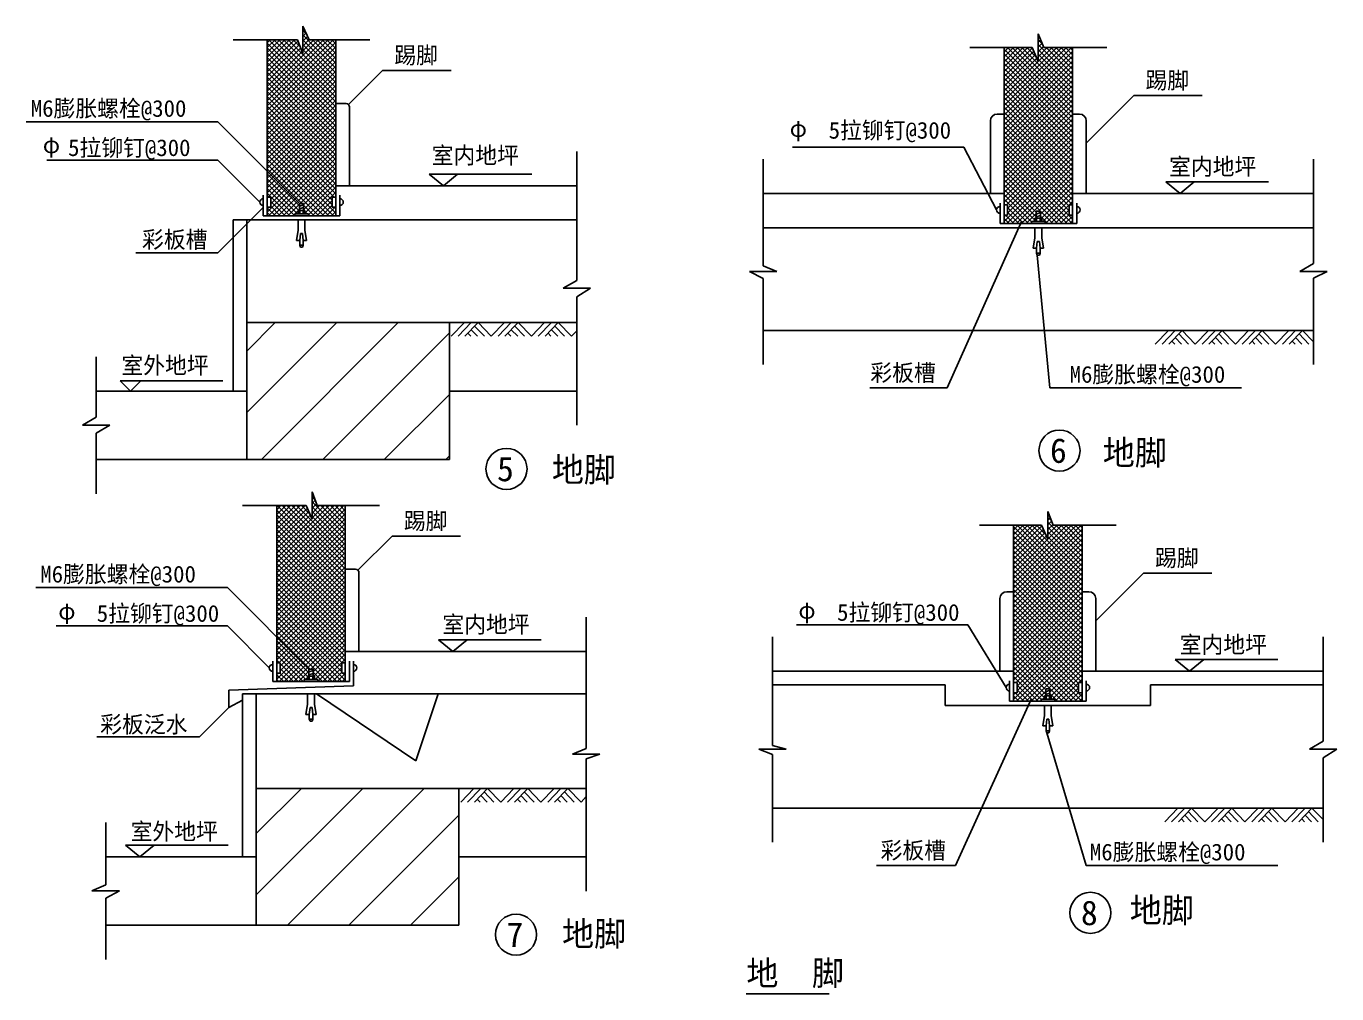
# Model space of a CAD drawing. Header units: metres. Extents: x 21 to 19230, y 1053 to 30390.
# Drawn here: x 34 to 19181, y 1053 to 15188 of the extents above; entities that cross this region are included whole.
import ezdxf

# ---------------------------------------------------------------- set-up
doc = ezdxf.new("R2010")
doc.units = ezdxf.units.M
for name, color, linetype in [('1', 2, 'Continuous'), ('2', 3, 'Continuous'), ('4', 5, 'Continuous'), ('5', 6, 'Continuous')]:
    doc.layers.add(name, color=color, linetype=linetype)
pattern_1 = [(45, (0, 0), (-449.013, 449.013), [])]

msp = doc.modelspace()

# ---------------------------------------------------------------- hatches: boundary and pattern name
at = {"layer": '2'}
h = msp.add_hatch(dxfattribs=at)
h.set_pattern_fill('AR-SAND', scale=100)
h.paths.add_polyline_path([(8077.25, 12857.53), (4556.24, 12857.53), (4556.24, 12417.53), (4616.24, 12417.53), (4616.24, 12667.53, -1), (4616.24, 12567.53), (4616.24, 12417.53), (4616.24, 12357.53), (8077.25, 12357.53)])
h.paths.add_polyline_path([(3256.24, 12298.88), (3056.24, 12098.88), (3056.24, 9857.53), (3256.24, 9857.53)])
h.paths.add_polyline_path([(3256.24, 12298.88), (3256.24, 12357.53), (3056.24, 12357.53), (3056.24, 12098.88)])
h = msp.add_hatch(dxfattribs=at)
h.set_pattern_fill('AR-SAND', scale=100)
h.paths.add_polyline_path([(8216.18, 6053.86), (4815.17, 6053.86), (4815.17, 5913.86), (4815.17, 5863.86, -1), (4815.17, 5763.86), (4815.17, 5553.86), (4815.17, 5433.86), (8216.18, 5433.86)])
h.paths.add_polyline_path([(3395.17, 5433.86), (3195.17, 5433.86), (3195.17, 3053.86), (3395.17, 3053.86)])
at = {"layer": '5'}
h = msp.add_hatch(dxfattribs=at)
h.set_pattern_fill('_U', scale=200)
h.set_pattern_definition(pattern_1)
h.paths.add_polyline_path([(3256.24, 10857.53), (3256.24, 8857.53), (6216.24, 8857.53), (6216.24, 10857.53)])
h = msp.add_hatch(dxfattribs=at)
h.set_pattern_fill('AR-CONC', scale=150)
h.paths.add_polyline_path([(8216.18, 4053.86), (8216.18, 4505.38), (8416.18, 4555.38), (8016.18, 4555.38), (8216.18, 4605.38), (8216.18, 5433.86), (4245.17, 5433.86), (4245.17, 5283.86), (4270.17, 5133.86), (4220.17, 5133.86), (4220.17, 5063.86), (4210.17, 5033.86), (4180.17, 5033.86), (4170.17, 5063.86), (4170.17, 5133.86), (4120.17, 5133.86), (4145.17, 5283.86), (4145.17, 5433.86), (3395.17, 5433.86), (3395.17, 4053.86)])
h = msp.add_hatch(dxfattribs=at)
h.set_pattern_fill('_U', scale=200)
h.set_pattern_definition(pattern_1)
h.paths.add_polyline_path([(3395.17, 4053.86), (3395.17, 2053.86), (6355.17, 2053.86), (6355.17, 4053.86)])

# ---------------------------------------------------------------- linework, layer by layer
for p, q in [((14828.57, 15051.13), (14818.67, 15061.03)), ((14818.67, 15024.72), (14832.59, 15038.64)), ((14878.03, 14930.96), (14818.67, 14990.32)), ((14818.67, 14954.01), (14853.19, 14988.53)), ((14818.67, 14883.3), (14875.01, 14939.64)), ((14319.87, 13889.53), (15304.73, 14874.38)), ((14319.87, 13960.24), (15234.02, 14874.38)), ((14319.87, 14030.95), (15163.31, 14874.38)), ((14319.87, 14101.66), (15092.6, 14874.38)), ((14319.87, 14172.37), (15021.89, 14874.38)), ((14319.87, 14525.92), (14668.33, 14874.38)), ((14319.87, 14596.63), (14597.62, 14874.38)), ((14319.87, 14667.34), (14526.91, 14874.38)), ((14319.87, 14738.05), (14456.2, 14874.38)), ((14319.87, 14808.76), (14385.49, 14874.38)), ((14319.87, 14455.21), (14729.36, 14864.7)), ((15319.87, 13852.73), (14319.87, 14852.73)), ((14319.87, 13818.81), (15319.87, 14818.81)), ((14319.87, 14384.5), (14751.69, 14816.32)), ((15319.87, 13782.02), (14319.87, 14782.02)), ((14319.87, 14313.79), (14775.11, 14769.03)), ((14319.87, 13748.1), (15319.87, 14748.1)), ((15319.87, 13923.44), (14368.92, 14874.38)), ((15319.87, 13994.15), (14439.63, 14874.38)), ((15319.87, 14064.86), (14510.34, 14874.38)), ((15319.87, 14135.57), (14581.06, 14874.38)), ((14790.85, 14735.3), (14651.77, 14874.38)), ((15319.87, 14418.41), (14818.67, 14919.61)), ((14818.67, 14812.59), (14895.45, 14889.37)), ((14818.67, 14741.88), (14951.18, 14874.38)), ((15319.87, 14347.7), (14818.67, 14848.9)), ((15319.87, 14276.99), (14818.67, 14778.19)), ((15319.87, 14489.12), (14934.61, 14874.38)), ((15319.87, 14559.83), (15005.32, 14874.38)), ((15319.87, 14630.54), (15076.03, 14874.38)), ((15319.87, 14701.25), (15146.74, 14874.38)), ((15319.87, 14771.96), (15217.45, 14874.38)), ((15319.87, 14842.68), (15288.16, 14874.38)), ((14319.87, 14243.08), (14796.96, 14720.17)), ((15319.87, 13711.3), (14319.87, 14711.3)), ((14319.87, 13677.39), (15319.87, 14677.39)), ((15319.87, 13640.59), (14319.87, 14640.59)), ((14319.87, 13606.68), (15319.87, 14606.68)), ((15319.87, 13569.88), (14319.87, 14569.88)), ((15319.87, 14206.28), (14818.67, 14707.48)), ((14319.87, 13535.97), (15319.87, 14535.97)), ((15319.87, 13499.17), (14319.87, 14499.17)), ((14319.87, 13465.26), (15319.87, 14465.26)), ((15319.87, 13428.46), (14319.87, 14428.46)), ((14319.87, 13394.55), (15319.87, 14394.55)), ((15319.87, 13357.75), (14319.87, 14357.75)), ((14319.87, 13323.84), (15319.87, 14323.84)), ((15319.87, 13287.04), (14319.87, 14287.04)), ((14319.87, 13253.13), (15319.87, 14253.13)), ((15319.87, 13216.33), (14319.87, 14216.33)), ((14319.87, 13182.42), (15319.87, 14182.42)), ((15319.87, 13145.62), (14319.87, 14145.62)), ((14319.87, 13111.71), (15319.87, 14111.71)), ((15319.87, 13074.91), (14319.87, 14074.91)), ((14319.87, 13041), (15319.87, 14041)), ((15319.87, 13004.2), (14319.87, 14004.2)), ((14319.87, 12970.29), (15319.87, 13970.29)), ((15319.87, 12933.49), (14319.87, 13933.49)), ((14319.87, 12899.58), (15319.87, 13899.58)), ((15319.87, 12862.78), (14319.87, 13862.78)), ((14319.87, 12828.86), (15319.87, 13828.86)), ((15319.87, 12792.07), (14319.87, 13792.07)), ((14319.87, 12758.15), (15319.87, 13758.15)), ((15319.87, 12721.36), (14319.87, 13721.36)), ((14319.87, 12687.44), (15319.87, 13687.44)), ((15319.87, 12650.64), (14319.87, 13650.64)), ((14319.87, 12616.73), (15319.87, 13616.73)), ((15319.87, 12579.93), (14319.87, 13579.93)), ((15269.87, 12559.22), (14319.87, 13509.22)), ((15269.87, 12488.51), (14319.87, 13438.51)), ((14353.05, 12579.2), (15319.87, 13546.02)), ((14369.87, 12525.31), (15319.87, 13475.31)), ((14369.87, 12454.6), (15319.87, 13404.6)), ((15319.87, 12367.8), (14319.87, 13367.8)), ((14319.87, 12333.89), (15319.87, 13333.89)), ((15312.76, 12304.2), (14319.87, 13297.09)), ((15242.05, 12304.2), (14319.87, 13226.38)), ((14360.89, 12304.2), (15319.87, 13263.18)), ((15171.34, 12304.2), (14319.87, 13155.67)), ((15100.63, 12304.2), (14319.87, 13084.96)), ((14431.6, 12304.2), (15319.87, 13192.47)), ((14502.31, 12304.2), (15319.87, 13121.76)), ((14573.02, 12304.2), (15319.87, 13051.05)), ((15029.92, 12304.2), (14319.87, 13014.25)), ((14789.87, 12473.54), (14319.87, 12943.54)), ((14789.87, 12402.83), (14319.87, 12872.83)), ((14823.74, 12484.2), (15319.87, 12980.34)), ((14849.87, 12439.63), (15319.87, 12909.63)), ((14865.16, 12384.2), (15319.87, 12838.92)), ((14769.87, 12352.12), (14319.87, 12802.12)), ((14719.87, 12331.41), (14319.87, 12731.41)), ((14676.36, 12304.2), (14319.87, 12660.69)), ((14885.87, 12334.2), (15319.87, 12768.2)), ((14926.58, 12304.2), (15319.87, 12697.49)), ((14330.65, 12579.2), (14319.87, 12589.98)), ((14605.65, 12304.2), (14369.87, 12539.98)), ((14534.94, 12304.2), (14369.87, 12469.27)), ((14643.74, 12304.2), (14789.87, 12450.34)), ((14997.29, 12304.2), (15269.87, 12576.78)), ((15068, 12304.2), (15269.87, 12506.07)), ((15272.29, 12579.2), (15319.87, 12626.78)), ((14319.87, 12404.6), (14344.47, 12429.2)), ((14393.52, 12304.2), (14319.87, 12377.85)), ((14322.81, 12304.2), (14319.87, 12307.14)), ((14464.23, 12304.2), (14339.23, 12429.2)), ((14714.45, 12304.2), (14719.87, 12309.63)), ((14744.45, 12334.2), (14769.87, 12359.63)), ((14959.21, 12304.2), (14849.87, 12413.54)), ((15138.71, 12304.2), (15269.87, 12435.36)), ((15209.42, 12304.2), (15319.87, 12414.65)), ((15280.13, 12304.2), (15319.87, 12343.94)), ((14965.06, 8078.57), (14960.61, 8083.02)), ((14960.61, 8046.71), (14972.45, 8058.55)), ((14461.81, 6911.51), (15446.67, 7896.37)), ((14461.81, 6982.22), (15375.96, 7896.37)), ((14461.81, 7052.93), (15305.25, 7896.37)), ((14461.81, 7123.65), (15234.54, 7896.37)), ((14461.81, 7194.36), (15163.83, 7896.37)), ((14461.81, 7547.91), (14810.27, 7896.37)), ((14461.81, 7618.62), (14739.56, 7896.37)), ((14461.81, 7689.33), (14668.85, 7896.37)), ((14461.81, 7760.04), (14598.14, 7896.37)), ((14461.81, 7830.75), (14527.43, 7896.37)), ((14461.81, 7477.2), (14867.97, 7883.36)), ((15461.81, 6874.71), (14461.81, 7874.71)), ((15461.81, 6945.42), (14510.86, 7896.37)), ((15461.81, 7016.14), (14581.57, 7896.37)), ((15461.81, 7086.85), (14652.29, 7896.37)), ((15461.81, 7157.56), (14723, 7896.37)), ((14925.44, 7764.64), (14793.71, 7896.37)), ((15008.37, 7964.55), (14960.61, 8012.31)), ((14960.61, 7976), (14992.83, 8008.21)), ((14960.61, 7905.29), (15011.14, 7955.82)), ((15461.81, 7440.4), (14960.61, 7941.6)), ((14960.61, 7834.58), (15030.77, 7904.74)), ((14960.61, 7763.87), (15093.12, 7896.37)), ((15461.81, 7369.69), (14960.61, 7870.89)), ((15461.81, 7511.11), (15076.55, 7896.37)), ((15461.81, 7581.82), (15147.26, 7896.37)), ((15461.81, 7652.53), (15217.97, 7896.37)), ((15461.81, 7723.24), (15288.68, 7896.37)), ((15461.81, 7793.95), (15359.39, 7896.37)), ((15461.81, 7864.66), (15430.1, 7896.37)), ((14461.81, 6840.8), (15461.81, 7840.8)), ((14461.81, 7406.49), (14891.74, 7836.42)), ((15461.81, 6804), (14461.81, 7804)), ((14461.81, 7335.78), (14914.66, 7788.63)), ((14461.81, 6770.09), (15461.81, 7770.09)), ((14461.81, 7265.07), (14936.75, 7740.01)), ((15461.81, 6733.29), (14461.81, 7733.29)), ((14461.81, 6699.38), (15461.81, 7699.38)), ((15461.81, 6662.58), (14461.81, 7662.58)), ((15461.81, 7298.98), (14960.61, 7800.18)), ((15461.81, 7228.27), (14960.61, 7729.47)), ((14461.81, 6628.67), (15461.81, 7628.67)), ((15461.81, 6591.87), (14461.81, 7591.87)), ((14461.81, 6557.96), (15461.81, 7557.96)), ((15461.81, 6521.16), (14461.81, 7521.16)), ((14461.81, 6487.25), (15461.81, 7487.25)), ((15461.81, 6450.45), (14461.81, 7450.45)), ((14461.81, 6416.54), (15461.81, 7416.54)), ((15461.81, 6379.74), (14461.81, 7379.74)), ((14461.81, 6345.83), (15461.81, 7345.83)), ((15461.81, 6309.03), (14461.81, 7309.03)), ((14461.81, 6275.12), (15461.81, 7275.12)), ((15461.81, 6238.32), (14461.81, 7238.32)), ((14461.81, 6204.41), (15461.81, 7204.41)), ((15461.81, 6167.61), (14461.81, 7167.61)), ((14461.81, 6133.7), (15461.81, 7133.7)), ((15461.81, 6096.9), (14461.81, 7096.9)), ((14461.81, 6062.99), (15461.81, 7062.99)), ((15461.81, 6026.19), (14461.81, 7026.19)), ((14461.81, 5992.27), (15461.81, 6992.27)), ((15461.81, 5955.48), (14461.81, 6955.48)), ((14461.81, 5921.56), (15461.81, 6921.56)), ((15461.81, 5884.76), (14461.81, 6884.76)), ((14461.81, 5850.85), (15461.81, 6850.85)), ((15461.81, 5814.05), (14461.81, 6814.05)), ((14461.81, 5780.14), (15461.81, 6780.14)), ((15461.81, 5743.34), (14461.81, 6743.34)), ((14461.81, 5709.43), (15461.81, 6709.43)), ((15461.81, 5672.63), (14461.81, 6672.63)), ((14461.81, 5638.72), (15461.81, 6638.72)), ((15461.81, 5601.92), (14461.81, 6601.92)), ((15411.81, 5581.21), (14461.81, 6531.21)), ((14494.99, 5601.19), (15461.81, 6568.01)), ((15411.81, 5510.5), (14461.81, 6460.5)), ((15461.81, 5389.79), (14461.81, 6389.79)), ((14461.81, 5355.88), (15461.81, 6355.88)), ((15454.7, 5326.19), (14461.81, 6319.08)), ((14511.81, 5547.3), (15461.81, 6497.3)), ((14511.81, 5476.59), (15461.81, 6426.59)), ((15383.99, 5326.19), (14461.81, 6248.37)), ((15313.28, 5326.19), (14461.81, 6177.66)), ((14502.83, 5326.19), (15461.81, 6285.17)), ((14573.54, 5326.19), (15461.81, 6214.46)), ((14644.26, 5326.19), (15461.81, 6143.75)), ((15242.57, 5326.19), (14461.81, 6106.95)), ((15171.86, 5326.19), (14461.81, 6036.24)), ((14931.81, 5495.53), (14461.81, 5965.53)), ((14714.97, 5326.19), (15461.81, 6073.04)), ((14965.68, 5506.19), (15461.81, 6002.33)), ((14931.81, 5424.82), (14461.81, 5894.82)), ((14911.81, 5374.1), (14461.81, 5824.1)), ((14861.81, 5353.39), (14461.81, 5753.39)), ((14991.81, 5461.61), (15461.81, 5931.61)), ((15007.1, 5406.19), (15461.81, 5860.9)), ((15027.81, 5356.19), (15461.81, 5790.19)), ((14818.31, 5326.19), (14461.81, 5682.68)), ((14472.59, 5601.19), (14461.81, 5611.97)), ((14747.59, 5326.19), (14511.81, 5561.97)), ((15068.52, 5326.19), (15461.81, 5719.48)), ((15139.23, 5326.19), (15411.81, 5598.77)), ((15414.23, 5601.19), (15461.81, 5648.77)), ((14461.81, 5426.59), (14486.41, 5451.19)), ((14535.46, 5326.19), (14461.81, 5399.84)), ((14606.17, 5326.19), (14481.17, 5451.19)), ((14676.88, 5326.19), (14511.81, 5491.26)), ((14785.68, 5326.19), (14931.81, 5472.33)), ((14886.39, 5356.19), (14911.81, 5381.61)), ((15101.15, 5326.19), (14991.81, 5435.53)), ((15209.94, 5326.19), (15411.81, 5528.06)), ((15280.65, 5326.19), (15411.81, 5457.35)), ((15351.36, 5326.19), (15461.81, 5436.64)), ((15422.07, 5326.19), (15461.81, 5365.93)), ((14464.75, 5326.19), (14461.81, 5329.13)), ((14856.39, 5326.19), (14861.81, 5331.61)), ((10552.61, 1052.9), (11766.45, 1052.9))]:
    msp.add_line(p, q)
at = {"layer": '1'}
for p, q in [((3556.24, 14987.71), (3556.24, 12417.53)), ((4556.24, 14987.71), (4556.24, 12417.53)), ((14320.64, 14874.38), (14320.64, 12304.2)), ((15320.64, 14874.38), (15320.64, 12304.2)), ((3496.24, 12717.53), (3496.24, 12417.53)), ((4616.24, 12717.53), (4616.24, 12417.53)), ((14260.64, 12604.2), (14260.64, 12304.2)), ((15380.64, 12604.2), (15380.64, 12304.2)), ((3496.24, 12417.53), (4616.24, 12417.53)), ((14260.64, 12304.2), (15380.64, 12304.2)), ((10799.62, 12244.2), (18841.65, 12244.2)), ((10799.62, 10744.2), (18841.65, 10744.2)), ((3695.17, 8184.04), (3695.17, 5613.86)), ((4695.17, 8184.04), (4695.17, 5613.86)), ((14459.57, 7896.37), (14459.57, 5326.19)), ((15459.57, 7896.37), (15459.57, 5326.19)), ((3635.17, 5913.86), (3635.17, 5613.86)), ((4755.17, 5913.86), (4755.17, 5613.86)), ((4815.17, 5913.86), (4815.17, 5553.86)), ((2995.17, 5486.45), (4815.17, 5553.86)), ((3635.17, 5613.86), (4755.17, 5613.86)), ((10938.55, 5566.19), (13459.57, 5566.19)), ((13459.57, 5566.19), (13459.57, 5266.19)), ((14399.57, 5626.19), (14399.57, 5326.19)), ((15519.57, 5626.19), (15519.57, 5326.19)), ((16459.57, 5566.19), (16459.57, 5266.19)), ((16459.57, 5566.19), (18980.58, 5566.19)), ((2995.17, 5486.45), (2995.17, 5233.86)), ((2995.17, 5233.86), (3195.17, 5343.86)), ((13459.57, 5266.19), (16459.57, 5266.19)), ((14399.57, 5326.19), (15519.57, 5326.19)), ((10938.55, 3766.19), (18980.58, 3766.19))]:
    msp.add_line(p, q, dxfattribs=at)
msp.add_circle((7189.7, 1917.18), 300, dxfattribs=at)
at = {"layer": '2'}
for p, q in [((4073.07, 15187.71), (4073.07, 14787.71)), ((4073.07, 15187.71), (4169.65, 14987.71)), ((3995.95, 14987.71), (3056.24, 14987.71)), ((3995.95, 14987.71), (4073.07, 14787.71)), ((5056.24, 14987.71), (4169.65, 14987.71)), ((14819.44, 15074.38), (14819.44, 14674.38)), ((14819.44, 15074.38), (14901.36, 14874.38)), ((14727.87, 14874.38), (13820.64, 14874.38)), ((14727.87, 14874.38), (14819.44, 14674.38)), ((15820.64, 14874.38), (14901.36, 14874.38)), ((4741.6, 14042.88), (5241.6, 14542.88)), ((5241.6, 14542.88), (6241.6, 14542.88)), ((16215.86, 14176.32), (15520.64, 13481.1)), ((16215.86, 14176.32), (17215.86, 14176.32)), ((4556.24, 14057.53), (4706.24, 14057.53)), ((4756.24, 14007.53), (4756.24, 12857.53)), ((2834.12, 13789.64), (34.12, 13789.64)), ((2834.12, 13789.64), (4026.24, 12597.53)), ((14120.64, 13804.2), (14120.64, 12744.2)), ((14320.64, 13904.2), (14220.64, 13904.2)), ((15320.64, 13904.2), (15420.64, 13904.2)), ((15520.64, 13804.2), (15520.64, 12744.2)), ((11230.73, 13418.88), (13730.73, 13418.88)), ((13730.73, 13418.88), (14210.69, 12506.42)), ((334.12, 13229.64), (2834.12, 13229.64)), ((2834.12, 13229.64), (3446.24, 12617.53)), ((8077.25, 11473.12), (8077.25, 13357.53)), ((10799.62, 11687.01), (10799.62, 13244.2)), ((18841.65, 11721.43), (18841.65, 13244.2)), ((5920.82, 13024.7), (6129, 12856.18)), ((5920.82, 13024.7), (7420.82, 13024.7)), ((6129, 12856.18), (6337.18, 13024.7)), ((4556.24, 12857.53), (8077.25, 12857.53)), ((16682.81, 12912.66), (16890.99, 12744.13)), ((16682.81, 12912.66), (18182.81, 12912.66)), ((16890.99, 12744.13), (17099.17, 12912.66)), ((3556.24, 12692.53), (3606.24, 12692.53)), ((3606.24, 12692.53), (3606.24, 12542.53)), ((4506.24, 12692.53), (4506.24, 12542.53)), ((4556.24, 12692.53), (4506.24, 12692.53)), ((14320.64, 12744.2), (10799.62, 12744.2)), ((15320.64, 12744.2), (18841.65, 12744.2)), ((2834.12, 11876.77), (3496.24, 12538.88)), ((3556.24, 12542.53), (3606.24, 12542.53)), ((3956.24, 12417.53), (3956.24, 12447.53)), ((4156.24, 12447.53), (3956.24, 12447.53)), ((4106.24, 12497.53), (4006.24, 12497.53)), ((4006.24, 12447.53), (4006.24, 12497.53)), ((4026.24, 12497.53), (4026.24, 12597.53)), ((4086.24, 12597.53), (4026.24, 12597.53)), ((4026.24, 12557.53), (4086.24, 12577.53)), ((4026.24, 12517.53), (4086.24, 12537.53)), ((4031.24, 12447.53), (4031.24, 12497.53)), ((4081.24, 12447.53), (4081.24, 12497.53)), ((4086.24, 12497.53), (4086.24, 12597.53)), ((4106.24, 12447.53), (4106.24, 12497.53)), ((4156.24, 12417.53), (4156.24, 12447.53)), ((4556.24, 12542.53), (4506.24, 12542.53)), ((14320.64, 12579.2), (14370.64, 12579.2)), ((14370.64, 12579.2), (14370.64, 12429.2)), ((14790.64, 12384.2), (14790.64, 12484.2)), ((14850.64, 12484.2), (14790.64, 12484.2)), ((14790.64, 12444.2), (14850.64, 12464.2)), ((14850.64, 12384.2), (14850.64, 12484.2)), ((15270.64, 12579.2), (15270.64, 12429.2)), ((15320.64, 12579.2), (15270.64, 12579.2)), ((3256.24, 12357.53), (3056.24, 12357.53)), ((3056.24, 12357.53), (3056.24, 9857.53)), ((3256.24, 12357.53), (8077.25, 12357.53)), ((3256.24, 12357.53), (3256.24, 8857.53)), ((4156.24, 12417.53), (3956.24, 12417.53)), ((4106.24, 12357.53), (4006.24, 12357.53)), ((4006.24, 12357.53), (4006.24, 12207.53)), ((4106.24, 12357.53), (4006.24, 12357.53)), ((4106.24, 12357.53), (4106.24, 12207.53)), ((13487.35, 9904.49), (14580.79, 12344.2)), ((14320.64, 12429.2), (14370.64, 12429.2)), ((14720.64, 12304.2), (14720.64, 12334.2)), ((14920.64, 12334.2), (14720.64, 12334.2)), ((14920.64, 12304.2), (14720.64, 12304.2)), ((14870.64, 12384.2), (14770.64, 12384.2)), ((14770.64, 12334.2), (14770.64, 12384.2)), ((14790.64, 12404.2), (14850.64, 12424.2)), ((14795.64, 12334.2), (14795.64, 12384.2)), ((14845.64, 12334.2), (14845.64, 12384.2)), ((14870.64, 12334.2), (14870.64, 12384.2)), ((14920.64, 12304.2), (14920.64, 12334.2)), ((15320.64, 12429.2), (15270.64, 12429.2)), ((4006.24, 12207.53), (3981.24, 12057.53)), ((4041.24, 12157.53), (4031.24, 12057.53)), ((4071.24, 12157.53), (4041.24, 12157.53)), ((4071.24, 12157.53), (4081.24, 12057.53)), ((4106.24, 12207.53), (4131.24, 12057.53)), ((14770.64, 12094.2), (14745.64, 11944.2)), ((14870.64, 12244.2), (14770.64, 12244.2)), ((14870.64, 12244.2), (14770.64, 12244.2)), ((14770.64, 12244.2), (14770.64, 12094.2)), ((14870.64, 12244.2), (14870.64, 12094.2)), ((14870.64, 12094.2), (14895.64, 11944.2)), ((2834.12, 11876.77), (1634.12, 11876.77)), ((4031.24, 12057.53), (3981.24, 12057.53)), ((4031.24, 12057.53), (4031.24, 11987.53)), ((4081.24, 11987.53), (4031.24, 11987.53)), ((4031.24, 11987.53), (4041.24, 11957.53)), ((4071.24, 11957.53), (4041.24, 11957.53)), ((4081.24, 11987.53), (4071.24, 11957.53)), ((4131.24, 12057.53), (4081.24, 12057.53)), ((4081.24, 12057.53), (4081.24, 11987.53)), ((14795.64, 11944.2), (14745.64, 11944.2)), ((14805.64, 12044.2), (14795.64, 11944.2)), ((14795.64, 11944.2), (14795.64, 11874.2)), ((14845.64, 11874.2), (14795.64, 11874.2)), ((14795.64, 11874.2), (14805.64, 11844.2)), ((14835.64, 12044.2), (14805.64, 12044.2)), ((14835.64, 12044.2), (14845.64, 11944.2)), ((14845.64, 11874.2), (14835.64, 11844.2)), ((14895.64, 11944.2), (14845.64, 11944.2)), ((14845.64, 11944.2), (14845.64, 11874.2)), ((10799.62, 11687.01), (10999.62, 11605.12)), ((14835.64, 11844.2), (14805.64, 11844.2)), ((14989.93, 9904.49), (14805.64, 11844.2)), ((18841.65, 11721.43), (18641.65, 11605.12)), ((10599.62, 11605.12), (10799.62, 11503.17)), ((10599.62, 11605.12), (10999.62, 11605.12)), ((10799.62, 10244.2), (10799.62, 11503.17)), ((19041.65, 11605.12), (18641.65, 11605.12)), ((19041.65, 11605.12), (18841.65, 11505.8)), ((18841.65, 10244.2), (18841.65, 11505.8)), ((8077.25, 11473.12), (7877.25, 11359.06)), ((8277.25, 11359.06), (7877.25, 11359.06)), ((8277.25, 11359.06), (8077.25, 11234.9)), ((8077.25, 9357.53), (8077.25, 11234.9)), ((3256.24, 10857.53), (8077.25, 10857.53)), ((6216.24, 10857.53), (6216.24, 8857.53)), ((1056.24, 9474.83), (1056.24, 10357.53)), ((1406.24, 10007.53), (1556.24, 9857.53)), ((1406.24, 10007.53), (2906.24, 10007.53)), ((1556.24, 9857.53), (1706.24, 10007.53)), ((3256.24, 9857.53), (1056.24, 9857.53)), ((6216.24, 9857.53), (8077.25, 9857.53)), ((12357.27, 9904.49), (13487.35, 9904.49)), ((17789.93, 9904.49), (14989.93, 9904.49)), ((1056.24, 9474.83), (856.24, 9358.73)), ((1256.24, 9358.73), (856.24, 9358.73)), ((1256.24, 9358.73), (1056.24, 9243.92)), ((1056.24, 8357.53), (1056.24, 9243.92)), ((3256.24, 8857.53), (1056.24, 8857.53)), ((3256.24, 8857.53), (6216.24, 8857.53)), ((4212, 8384.04), (4212, 7984.04)), ((4212, 8384.04), (4286.84, 8184.04)), ((4122.42, 8184.04), (3195.17, 8184.04)), ((4122.42, 8184.04), (4212, 7984.04)), ((5195.17, 8184.04), (4286.84, 8184.04)), ((14958.37, 8096.37), (15034.85, 7896.37)), ((14958.37, 8096.37), (14958.37, 7696.37)), ((14864.38, 7896.37), (13959.57, 7896.37)), ((14864.38, 7896.37), (14958.37, 7696.37)), ((15959.57, 7896.37), (15034.85, 7896.37)), ((4880.52, 7239.21), (5380.52, 7739.21)), ((5380.52, 7739.21), (6380.52, 7739.21)), ((4695.17, 7253.86), (4845.17, 7253.86)), ((4895.17, 7203.86), (4895.17, 6053.86)), ((16354.78, 7198.31), (15659.57, 6503.09)), ((16354.78, 7198.31), (17354.78, 7198.31)), ((2973.05, 6985.97), (173.05, 6985.97)), ((2973.05, 6985.97), (4165.17, 5793.86)), ((14459.57, 6926.19), (14359.57, 6926.19)), ((15459.57, 6926.19), (15559.57, 6926.19)), ((14259.57, 6826.19), (14259.57, 5766.19)), ((15659.57, 6826.19), (15659.57, 5766.19)), ((8216.18, 4637.16), (8216.18, 6553.86)), ((473.05, 6425.97), (2973.05, 6425.97)), ((2973.05, 6425.97), (3585.17, 5813.86)), ((11288.48, 6440.87), (13788.48, 6440.87)), ((13788.48, 6440.87), (14349.62, 5528.41)), ((6057.73, 6223.18), (6265.91, 6054.65)), ((6057.73, 6223.18), (7557.73, 6223.18)), ((6265.91, 6054.65), (6474.09, 6223.18)), ((10938.55, 4681.97), (10938.55, 6266.19)), ((18980.58, 4743.48), (18980.58, 6266.19)), ((4695.17, 6053.86), (8216.18, 6053.86)), ((3695.17, 5888.86), (3745.17, 5888.86)), ((3745.17, 5888.86), (3745.17, 5738.86)), ((4225.17, 5793.86), (4165.17, 5793.86)), ((4165.17, 5693.86), (4165.17, 5793.86)), ((4165.17, 5753.86), (4225.17, 5773.86)), ((4225.17, 5693.86), (4225.17, 5793.86)), ((4695.17, 5888.86), (4645.17, 5888.86)), ((4645.17, 5888.86), (4645.17, 5738.86)), ((14459.57, 5766.19), (10938.55, 5766.19)), ((15459.57, 5766.19), (18980.58, 5766.19)), ((16819.99, 5934.15), (17028.17, 5765.62)), ((16819.99, 5934.15), (18319.99, 5934.15)), ((17028.17, 5765.62), (17236.35, 5934.15)), ((3695.17, 5738.86), (3745.17, 5738.86)), ((4295.17, 5643.86), (4095.17, 5643.86)), ((4095.17, 5613.86), (4095.17, 5643.86)), ((4295.17, 5613.86), (4095.17, 5613.86)), ((4145.17, 5643.86), (4145.17, 5693.86)), ((4245.17, 5693.86), (4145.17, 5693.86)), ((4165.17, 5713.86), (4225.17, 5733.86)), ((4170.17, 5643.86), (4170.17, 5693.86)), ((4220.17, 5643.86), (4220.17, 5693.86)), ((4245.17, 5643.86), (4245.17, 5693.86)), ((4295.17, 5613.86), (4295.17, 5643.86)), ((4695.17, 5738.86), (4645.17, 5738.86)), ((14459.57, 5601.19), (14509.57, 5601.19)), ((14509.57, 5601.19), (14509.57, 5451.19)), ((15459.57, 5601.19), (15409.57, 5601.19)), ((15409.57, 5601.19), (15409.57, 5451.19)), ((3395.17, 5433.86), (3195.17, 5433.86)), ((3195.17, 5433.86), (3195.17, 3053.86)), ((3395.17, 5433.86), (8216.18, 5433.86)), ((3395.17, 5433.86), (3395.17, 2053.86)), ((4245.17, 5433.86), (4145.17, 5433.86)), ((4145.17, 5433.86), (4145.17, 5283.86)), ((4245.17, 5433.86), (4145.17, 5433.86)), ((4245.17, 5433.86), (4245.17, 5283.86)), ((13610.96, 2926.48), (14719.72, 5366.19)), ((14459.57, 5451.19), (14509.57, 5451.19)), ((14909.57, 5356.19), (14909.57, 5406.19)), ((15009.57, 5406.19), (14909.57, 5406.19)), ((14989.57, 5506.19), (14929.57, 5506.19)), ((14929.57, 5406.19), (14929.57, 5506.19)), ((14929.57, 5466.19), (14989.57, 5486.19)), ((14929.57, 5426.19), (14989.57, 5446.19)), ((14934.57, 5356.19), (14934.57, 5406.19)), ((14984.57, 5356.19), (14984.57, 5406.19)), ((14989.57, 5406.19), (14989.57, 5506.19)), ((15009.57, 5356.19), (15009.57, 5406.19)), ((15459.57, 5451.19), (15409.57, 5451.19)), ((2565.76, 4804.45), (2995.17, 5233.86)), ((4145.17, 5283.86), (4120.17, 5133.86)), ((4180.17, 5233.86), (4170.17, 5133.86)), ((4210.17, 5233.86), (4180.17, 5233.86)), ((4210.17, 5233.86), (4220.17, 5133.86)), ((4245.17, 5283.86), (4270.17, 5133.86)), ((15059.57, 5356.19), (14859.57, 5356.19)), ((14859.57, 5326.19), (14859.57, 5356.19)), ((15059.57, 5326.19), (14859.57, 5326.19)), ((14909.57, 5266.19), (14909.57, 5116.19)), ((15009.57, 5266.19), (14909.57, 5266.19)), ((15009.57, 5266.19), (14909.57, 5266.19)), ((15009.57, 5266.19), (15009.57, 5116.19)), ((15059.57, 5326.19), (15059.57, 5356.19)), ((4170.17, 5133.86), (4120.17, 5133.86)), ((4170.17, 5133.86), (4170.17, 5063.86)), ((4170.17, 5063.86), (4180.17, 5033.86)), ((4220.17, 5063.86), (4170.17, 5063.86)), ((4210.17, 5033.86), (4180.17, 5033.86)), ((4220.17, 5063.86), (4210.17, 5033.86)), ((4220.17, 5133.86), (4220.17, 5063.86)), ((4270.17, 5133.86), (4220.17, 5133.86)), ((14909.57, 5116.19), (14884.57, 4966.19)), ((14944.57, 5066.19), (14934.57, 4966.19)), ((14974.57, 5066.19), (14944.57, 5066.19)), ((14974.57, 5066.19), (14984.57, 4966.19)), ((15009.57, 5116.19), (15034.57, 4966.19)), ((1065.76, 4804.45), (2565.76, 4804.45)), ((14934.57, 4966.19), (14884.57, 4966.19)), ((14934.57, 4966.19), (14934.57, 4896.19)), ((14934.57, 4896.19), (14944.57, 4866.19)), ((14984.57, 4896.19), (14934.57, 4896.19)), ((14974.57, 4866.19), (14944.57, 4866.19)), ((15516.9, 2926.48), (14944.57, 4866.19)), ((14984.57, 4896.19), (14974.57, 4866.19)), ((14984.57, 4966.19), (14984.57, 4896.19)), ((15034.57, 4966.19), (14984.57, 4966.19)), ((8216.18, 4637.16), (8016.18, 4555.38)), ((10738.55, 4627.11), (10938.55, 4549.1)), ((10738.55, 4627.11), (11138.55, 4627.11)), ((10938.55, 4681.97), (11138.55, 4627.11)), ((18980.58, 4743.48), (18780.58, 4627.11)), ((19180.58, 4627.11), (18780.58, 4627.11)), ((19180.58, 4627.11), (18980.58, 4499.09)), ((8416.18, 4555.38), (8016.18, 4555.38)), ((8416.18, 4555.38), (8216.18, 4486.04)), ((8216.18, 2553.86), (8216.18, 4486.04)), ((10938.55, 3266.19), (10938.55, 4549.1)), ((18980.58, 3266.19), (18980.58, 4499.09)), ((3395.17, 4053.86), (8216.18, 4053.86)), ((6355.17, 4053.86), (6355.17, 2053.86)), ((1195.17, 2642.44), (1195.17, 3553.86)), ((1486.78, 3221.65), (1694.96, 3053.13)), ((1486.78, 3221.65), (2986.78, 3221.65)), ((1694.96, 3053.13), (1903.14, 3221.65)), ((3395.17, 3053.86), (1195.17, 3053.86)), ((6355.17, 3053.86), (8216.18, 3053.86)), ((12457.19, 2926.48), (13610.96, 2926.48)), ((18316.9, 2926.48), (15516.9, 2926.48)), ((1195.17, 2642.44), (995.17, 2555.06)), ((1395.17, 2555.06), (995.17, 2555.06)), ((1395.17, 2555.06), (1195.17, 2448.32)), ((1195.17, 1553.86), (1195.17, 2448.32)), ((3395.17, 2053.86), (1195.17, 2053.86)), ((3395.17, 2053.86), (6355.17, 2053.86))]:
    msp.add_line(p, q, dxfattribs=at)
for centre, radius, start, end in [((4706.24, 14007.53), 50, 0, 90), ((14220.64, 13804.2), 100, 90, 180), ((15420.64, 13804.2), 100, 0, 90), ((3496.24, 12617.53), 50, 90, 270), ((4616.24, 12617.53), 50, 270, 90), ((14260.64, 12504.2), 50, 90, 270), ((15380.64, 12504.2), 50, 270, 90), ((4845.17, 7203.86), 50, 0, 90), ((14359.57, 6826.19), 100, 90, 180), ((15559.57, 6826.19), 100, 0, 90), ((3635.17, 5813.86), 50, 90, 270), ((4815.17, 5813.86), 50, 270, 90), ((14399.57, 5526.19), 50, 90, 270), ((15519.57, 5526.19), 50, 270, 90)]:
    msp.add_arc(centre, radius, start, end, dxfattribs=at)
at = {"layer": '4'}
for centre in [(15129.15, 8988.63), (7050.77, 8720.85), (15581.11, 2235.31)]:
    msp.add_circle(centre, 300, dxfattribs=at)
at = {"layer": '5'}
for p, q in [((4073.07, 15179.75), (4074.66, 15181.34)), ((4073.07, 15109.04), (4098.33, 15134.29)), ((4126.14, 15077.69), (4073.07, 15130.76)), ((3556.24, 14945.76), (3598.19, 14987.71)), ((3556.24, 14875.05), (3668.9, 14987.71)), ((3556.24, 14804.34), (3739.61, 14987.71)), ((3556.24, 14733.63), (3810.32, 14987.71)), ((3556.24, 14662.92), (3881.03, 14987.71)), ((3556.24, 14592.21), (3951.74, 14987.71)), ((3556.24, 14238.66), (4305.29, 14987.71)), ((3556.24, 14167.94), (4376, 14987.71)), ((3556.24, 14097.23), (4446.72, 14987.71)), ((3556.24, 14026.52), (4517.43, 14987.71)), ((3556.24, 14521.5), (4002.43, 14967.69)), ((3556.24, 13955.81), (4556.24, 14955.81)), ((4556.24, 13940.48), (3556.24, 14940.48)), ((4556.24, 14011.19), (3579.72, 14987.71)), ((4556.24, 14081.9), (3650.43, 14987.71)), ((4556.24, 14152.61), (3721.14, 14987.71)), ((4556.24, 14223.32), (3791.85, 14987.71)), ((4556.24, 14294.03), (3862.56, 14987.71)), ((4034.05, 14886.93), (3933.28, 14987.71)), ((4073.07, 15038.33), (4121.11, 15086.37)), ((4151.05, 14982.07), (4073.07, 15060.05)), ((4073.07, 14967.62), (4144.33, 15038.87)), ((4073.07, 14896.9), (4167.82, 14991.65)), ((4556.24, 14506.17), (4073.07, 14989.34)), ((4073.07, 14826.19), (4234.58, 14987.71)), ((4556.24, 14576.88), (4145.41, 14987.71)), ((4556.24, 14647.59), (4216.12, 14987.71)), ((4556.24, 14718.3), (4286.83, 14987.71)), ((4556.24, 14789.01), (4357.54, 14987.71)), ((4556.24, 14859.72), (4428.25, 14987.71)), ((4556.24, 14930.43), (4498.96, 14987.71)), ((3556.24, 14450.79), (4022.31, 14916.85)), ((3556.24, 13885.1), (4556.24, 14885.1)), ((4556.24, 13869.77), (3556.24, 14869.77)), ((3556.24, 14380.08), (4041.79, 14865.63)), ((3556.24, 13814.39), (4556.24, 14814.39)), ((3556.24, 14309.37), (4061.24, 14814.36)), ((4556.24, 13799.06), (3556.24, 14799.06)), ((3556.24, 13743.68), (4556.24, 14743.68)), ((4556.24, 14435.46), (4073.07, 14918.63)), ((4556.24, 14364.75), (4073.07, 14847.92)), ((4556.24, 13728.35), (3556.24, 14728.35)), ((3556.24, 13672.97), (4556.24, 14672.97)), ((4556.24, 13657.64), (3556.24, 14657.64)), ((3556.24, 13602.26), (4556.24, 14602.26)), ((4556.24, 13586.93), (3556.24, 14586.93)), ((3556.24, 13531.55), (4556.24, 14531.55)), ((4556.24, 13516.22), (3556.24, 14516.22)), ((3556.24, 13460.84), (4556.24, 14460.84)), ((4556.24, 13445.51), (3556.24, 14445.51)), ((3556.24, 13390.13), (4556.24, 14390.13)), ((4556.24, 13374.8), (3556.24, 14374.8)), ((3556.24, 13319.42), (4556.24, 14319.42)), ((4556.24, 13304.08), (3556.24, 14304.08)), ((3556.24, 13248.71), (4556.24, 14248.71)), ((4556.24, 13233.37), (3556.24, 14233.37)), ((3556.24, 13178), (4556.24, 14178)), ((4556.24, 13162.66), (3556.24, 14162.66)), ((3556.24, 13107.28), (4556.24, 14107.28)), ((4556.24, 13091.95), (3556.24, 14091.95)), ((4556.24, 13021.24), (3556.24, 14021.24)), ((3571.72, 13052.05), (4556.24, 14036.57)), ((4556.24, 12950.53), (3556.24, 13950.53)), ((4556.24, 12879.82), (3556.24, 13879.82)), ((4556.24, 12809.11), (3556.24, 13809.11)), ((3607.07, 13016.69), (4556.24, 13965.86)), ((3642.43, 12981.34), (4556.24, 13895.15)), ((3677.78, 12945.98), (4556.24, 13824.44)), ((4556.24, 12738.4), (3556.24, 13738.4)), ((4531.4, 12692.53), (3556.24, 13667.69)), ((4506.24, 12646.98), (3556.24, 13596.98)), ((3713.14, 12910.63), (4556.24, 13753.73)), ((3748.49, 12875.27), (4556.24, 13683.02)), ((3783.85, 12839.92), (4556.24, 13612.31)), ((4506.24, 12576.27), (3556.24, 13526.27)), ((4556.24, 12455.56), (3556.24, 13455.56)), ((3819.2, 12804.56), (4556.24, 13541.6)), ((3854.56, 12769.21), (4556.24, 13470.89)), ((4523.56, 12417.53), (3556.24, 13384.85)), ((4452.85, 12417.53), (3556.24, 13314.14)), ((4382.14, 12417.53), (3556.24, 13243.42)), ((3889.91, 12733.85), (4556.24, 13400.18)), ((3925.27, 12698.5), (4556.24, 13329.47)), ((3960.63, 12663.14), (4556.24, 13258.76)), ((4311.43, 12417.53), (3556.24, 13172.71)), ((4060.72, 12597.53), (3556.24, 13102)), ((3556.24, 13036.57), (3571.72, 13052.05)), ((4026.24, 12561.29), (3556.24, 13031.29)), ((3995.98, 12627.79), (4556.24, 13188.05)), ((4036.43, 12597.53), (4556.24, 13117.33)), ((4086.24, 12576.62), (4556.24, 13046.62)), ((3556.24, 12965.86), (3607.07, 13016.69)), ((3556.24, 12895.15), (3642.43, 12981.34)), ((4019.29, 12497.53), (3556.24, 12960.58)), ((3556.24, 12824.44), (3677.78, 12945.98)), ((3556.24, 12753.73), (3713.14, 12910.63)), ((3998.58, 12447.53), (3556.24, 12889.87)), ((3565.75, 12692.53), (3748.49, 12875.27)), ((3606.24, 12662.31), (3783.85, 12839.92)), ((4086.24, 12505.91), (4556.24, 12975.91)), ((4106.24, 12455.2), (4556.24, 12905.2)), ((4156.24, 12434.49), (4556.24, 12834.49)), ((3956.24, 12419.16), (3556.24, 12819.16)), ((3556.24, 12470.89), (3854.56, 12769.21)), ((3887.16, 12417.53), (3556.24, 12748.45)), ((3573.59, 12417.53), (3889.91, 12733.85)), ((3606.24, 12591.6), (3819.2, 12804.56)), ((3644.3, 12417.53), (3925.27, 12698.5)), ((3715.01, 12417.53), (3960.63, 12663.14)), ((4209.99, 12417.53), (4556.24, 12763.78)), ((4280.7, 12417.53), (4506.24, 12643.07)), ((4555.7, 12692.53), (4556.24, 12693.07)), ((3556.24, 12541.6), (3557.17, 12542.53)), ((3675.03, 12417.53), (3556.24, 12536.32)), ((3604.32, 12417.53), (3556.24, 12465.61)), ((3816.45, 12417.53), (3606.24, 12627.74)), ((3745.74, 12417.53), (3606.24, 12557.03)), ((3785.72, 12417.53), (3995.98, 12627.79)), ((3856.43, 12417.53), (4026.24, 12587.33)), ((3927.14, 12417.53), (3956.24, 12446.62)), ((3957.14, 12447.53), (4006.24, 12496.62)), ((4007.14, 12497.53), (4026.24, 12516.62)), ((4240.72, 12417.53), (4086.24, 12572)), ((4090.01, 12497.53), (4086.24, 12501.29)), ((4140.01, 12447.53), (4106.24, 12481.29)), ((4351.41, 12417.53), (4506.24, 12572.36)), ((4422.12, 12417.53), (4547.12, 12542.53)), ((4492.83, 12417.53), (4556.24, 12480.94)), ((4556.24, 12526.27), (4539.98, 12542.53)), ((4170.01, 12417.53), (4156.24, 12431.29)), ((6242.24, 10657.53), (6435.24, 10857.53)), ((6342.24, 10657.53), (6535.24, 10857.53)), ((6442.24, 10657.53), (6635.24, 10857.53)), ((6628.23, 10657.53), (6535.24, 10753.9)), ((6728.23, 10657.53), (6585.24, 10805.71)), ((6828.23, 10657.53), (6635.24, 10857.53)), ((6828.24, 10657.53), (7021.24, 10857.53)), ((6928.24, 10657.53), (7121.24, 10857.53)), ((7028.24, 10657.53), (7221.24, 10857.53)), ((7214.23, 10657.53), (7121.24, 10753.9)), ((7314.23, 10657.53), (7171.24, 10805.71)), ((7414.23, 10657.53), (7221.24, 10857.53)), ((7414.24, 10657.53), (7607.24, 10857.53)), ((7514.24, 10657.53), (7707.24, 10857.53)), ((7614.24, 10657.53), (7807.24, 10857.53)), ((7800.23, 10657.53), (7707.24, 10753.9)), ((7900.23, 10657.53), (7757.24, 10805.71)), ((8000.23, 10657.53), (7807.24, 10857.53)), ((8000.24, 10657.53), (8077.25, 10737.34)), ((16527.64, 10544.2), (16720.64, 10744.2)), ((16627.64, 10544.2), (16820.64, 10744.2)), ((16727.64, 10544.2), (16920.64, 10744.2)), ((17113.63, 10544.2), (16920.64, 10744.2)), ((17113.64, 10544.2), (17306.64, 10744.2)), ((17213.64, 10544.2), (17406.64, 10744.2)), ((17313.64, 10544.2), (17506.64, 10744.2)), ((17699.63, 10544.2), (17506.64, 10744.2)), ((17699.64, 10544.2), (17892.64, 10744.2)), ((17799.64, 10544.2), (17992.64, 10744.2)), ((17899.64, 10544.2), (18092.64, 10744.2)), ((18285.63, 10544.2), (18092.64, 10744.2)), ((18285.64, 10544.2), (18478.64, 10744.2)), ((18385.64, 10544.2), (18578.64, 10744.2)), ((18485.64, 10544.2), (18678.64, 10744.2)), ((18841.65, 10575.27), (18678.64, 10744.2)), ((6528.23, 10657.53), (6485.24, 10702.08)), ((7114.23, 10657.53), (7071.24, 10702.08)), ((7700.23, 10657.53), (7657.24, 10702.08)), ((16813.63, 10544.2), (16770.64, 10588.76)), ((16913.63, 10544.2), (16820.64, 10640.57)), ((17013.63, 10544.2), (16870.64, 10692.39)), ((17399.63, 10544.2), (17356.64, 10588.76)), ((17499.63, 10544.2), (17406.64, 10640.57)), ((17599.63, 10544.2), (17456.64, 10692.39)), ((17985.63, 10544.2), (17942.64, 10588.76)), ((18085.63, 10544.2), (17992.64, 10640.57)), ((18185.63, 10544.2), (18042.64, 10692.39)), ((18571.63, 10544.2), (18528.64, 10588.76)), ((18671.63, 10544.2), (18578.64, 10640.57)), ((18771.63, 10544.2), (18628.64, 10692.39)), ((4213.43, 8378.32), (4212, 8379.75)), ((4212, 8358.03), (4217.2, 8363.23)), ((4212, 8287.32), (4237.2, 8312.52)), ((4254.81, 8266.22), (4212, 8309.04)), ((4212, 8216.6), (4256.92, 8261.53)), ((4270.55, 8179.78), (4212, 8238.33)), ((3695.17, 8124.04), (3755.17, 8184.04)), ((3695.17, 8053.33), (3825.88, 8184.04)), ((3695.17, 7982.62), (3896.59, 8184.04)), ((3695.17, 7911.91), (3967.3, 8184.04)), ((3695.17, 7841.2), (4038.01, 8184.04)), ((3695.17, 7770.49), (4108.72, 8184.04)), ((3695.17, 7416.93), (4462.27, 8184.04)), ((3695.17, 7346.22), (4532.98, 8184.04)), ((3695.17, 7275.51), (4603.69, 8184.04)), ((3695.17, 7204.8), (4674.4, 8184.04)), ((3695.17, 7699.78), (4137.24, 8141.84)), ((3695.17, 7134.09), (4695.17, 8134.09)), ((4695.17, 7118.76), (3695.17, 8118.76)), ((3695.17, 7629.07), (4160.13, 8094.03)), ((3695.17, 7063.38), (4695.17, 8063.38)), ((4695.17, 7048.05), (3695.17, 8048.05)), ((3695.17, 7558.36), (4182.18, 8045.37)), ((4695.17, 7189.47), (3700.6, 8184.04)), ((4695.17, 7260.18), (3771.31, 8184.04)), ((4695.17, 7330.89), (3842.02, 8184.04)), ((4695.17, 7401.6), (3912.73, 8184.04)), ((4695.17, 7472.31), (3983.44, 8184.04)), ((4175.09, 8063.1), (4054.15, 8184.04)), ((4212, 8145.89), (4276.04, 8209.94)), ((4212, 8075.18), (4320.85, 8184.04)), ((4212, 8004.47), (4391.56, 8184.04)), ((4695.17, 7684.45), (4212, 8167.62)), ((4695.17, 7613.73), (4212, 8096.91)), ((4695.17, 7755.16), (4266.29, 8184.04)), ((4695.17, 7825.87), (4337, 8184.04)), ((4695.17, 7896.58), (4407.71, 8184.04)), ((4695.17, 7967.29), (4478.42, 8184.04)), ((4695.17, 8038), (4549.13, 8184.04)), ((4695.17, 8108.71), (4619.84, 8184.04)), ((4695.17, 8179.42), (4690.55, 8184.04)), ((3695.17, 7487.64), (4204.75, 7997.22)), ((3695.17, 6992.67), (4695.17, 7992.67)), ((4695.17, 6977.34), (3695.17, 7977.34)), ((3695.17, 6921.96), (4695.17, 7921.96)), ((4695.17, 6906.63), (3695.17, 7906.63)), ((3695.17, 6851.25), (4695.17, 7851.25)), ((4695.17, 7543.02), (4212, 8026.2)), ((4695.17, 6835.92), (3695.17, 7835.92)), ((3695.17, 6780.54), (4695.17, 7780.54)), ((4695.17, 6765.21), (3695.17, 7765.21)), ((3695.17, 6709.83), (4695.17, 7709.83)), ((4695.17, 6694.5), (3695.17, 7694.5)), ((3695.17, 6639.12), (4695.17, 7639.12)), ((4695.17, 6623.78), (3695.17, 7623.78)), ((3695.17, 6568.41), (4695.17, 7568.41)), ((4695.17, 6553.07), (3695.17, 7553.07)), ((3695.17, 6497.7), (4695.17, 7497.7)), ((4695.17, 6482.36), (3695.17, 7482.36)), ((3695.17, 6426.98), (4695.17, 7426.98)), ((4695.17, 6411.65), (3695.17, 7411.65)), ((3695.17, 6356.27), (4695.17, 7356.27)), ((4695.17, 6340.94), (3695.17, 7340.94)), ((3695.17, 6285.56), (4695.17, 7285.56)), ((4695.17, 6270.23), (3695.17, 7270.23)), ((4695.17, 6199.52), (3695.17, 7199.52)), ((4695.17, 6128.81), (3695.17, 7128.81)), ((3719.67, 6239.35), (4695.17, 7214.85)), ((3755.02, 6204), (4695.17, 7144.14)), ((4695.17, 6058.1), (3695.17, 7058.1)), ((4695.17, 5987.39), (3695.17, 6987.39)), ((4695.17, 5916.68), (3695.17, 6916.68)), ((3790.38, 6168.64), (4695.17, 7073.43)), ((3825.74, 6133.29), (4695.17, 7002.72)), ((3861.09, 6097.93), (4695.17, 6932.01)), ((4652.28, 5888.86), (3695.17, 6845.97)), ((4645.17, 5825.26), (3695.17, 6775.26)), ((4645.17, 5754.55), (3695.17, 6704.55)), ((3896.45, 6062.58), (4695.17, 6861.3)), ((3931.8, 6027.22), (4695.17, 6790.59)), ((3967.16, 5991.87), (4695.17, 6719.88)), ((4695.17, 5633.84), (3695.17, 6633.84)), ((4644.44, 5613.86), (3695.17, 6563.12)), ((4002.51, 5956.51), (4695.17, 6649.17)), ((4037.87, 5921.16), (4695.17, 6578.46)), ((4573.73, 5613.86), (3695.17, 6492.41)), ((4503.02, 5613.86), (3695.17, 6421.7)), ((4432.31, 5613.86), (3695.17, 6350.99)), ((4073.22, 5885.8), (4695.17, 6507.75)), ((4108.58, 5850.45), (4695.17, 6437.04)), ((4143.93, 5815.09), (4695.17, 6366.32)), ((4181.6, 5793.86), (3695.17, 6280.28)), ((3695.17, 6214.85), (3719.67, 6239.35)), ((4165.17, 5739.57), (3695.17, 6209.57)), ((3695.17, 6144.14), (3755.02, 6204)), ((3695.17, 6073.43), (3790.38, 6168.64)), ((4145.17, 5688.86), (3695.17, 6138.86)), ((3695.17, 6002.72), (3825.74, 6133.29)), ((4193.41, 5793.86), (4695.17, 6295.61)), ((4225.17, 5754.9), (4695.17, 6224.9)), ((4234.83, 5693.86), (4695.17, 6154.19)), ((3695.17, 5932.01), (3861.09, 6097.93)), ((4119.46, 5643.86), (3695.17, 6068.15)), ((4078.75, 5613.86), (3695.17, 5997.44)), ((3695.17, 5649.17), (4002.51, 5956.51)), ((3722.72, 5888.86), (3896.45, 6062.58)), ((3745.17, 5840.59), (3931.8, 6027.22)), ((3745.17, 5769.88), (3967.16, 5991.87)), ((4255.54, 5643.86), (4695.17, 6083.48)), ((4296.25, 5613.86), (4695.17, 6012.77)), ((4366.96, 5613.86), (4695.17, 5942.06)), ((3733.04, 5888.86), (3695.17, 5926.73)), ((3730.57, 5613.86), (4037.87, 5921.16)), ((4008.04, 5613.86), (3745.17, 5876.73)), ((3937.33, 5613.86), (3745.17, 5806.02)), ((3801.28, 5613.86), (4073.22, 5885.8)), ((3871.99, 5613.86), (4108.58, 5850.45)), ((3942.7, 5613.86), (4143.93, 5815.09)), ((4013.41, 5613.86), (4165.17, 5765.61)), ((4361.6, 5613.86), (4225.17, 5750.28)), ((4437.67, 5613.86), (4645.17, 5821.35)), ((4508.38, 5613.86), (4645.17, 5750.64)), ((3695.17, 5719.88), (3714.15, 5738.86)), ((3795.91, 5613.86), (3695.17, 5714.6)), ((3725.2, 5613.86), (3695.17, 5643.89)), ((3866.62, 5613.86), (3741.62, 5738.86)), ((4084.12, 5613.86), (4095.17, 5624.9)), ((4114.12, 5643.86), (4145.17, 5674.9)), ((4164.12, 5693.86), (4165.17, 5694.9)), ((4260.88, 5643.86), (4245.17, 5659.57)), ((4579.1, 5613.86), (4695.17, 5729.93)), ((4649.81, 5613.86), (4695.17, 5659.22)), ((4695.17, 5704.55), (4660.86, 5738.86)), ((6381.17, 3853.86), (6574.16, 4053.86)), ((6481.17, 3853.86), (6674.16, 4053.86)), ((6581.17, 3853.86), (6774.16, 4053.86)), ((6967.16, 3853.86), (6774.16, 4053.86)), ((6967.17, 3853.86), (7160.16, 4053.86)), ((7067.17, 3853.86), (7260.16, 4053.86)), ((7167.17, 3853.86), (7360.16, 4053.86)), ((7553.16, 3853.86), (7360.16, 4053.86)), ((7553.17, 3853.86), (7746.16, 4053.86)), ((7653.17, 3853.86), (7846.16, 4053.86)), ((7753.17, 3853.86), (7946.16, 4053.86)), ((8139.16, 3853.86), (7946.16, 4053.86)), ((6667.16, 3853.86), (6624.16, 3898.41)), ((6767.16, 3853.86), (6674.16, 3950.23)), ((6867.16, 3853.86), (6724.16, 4002.04)), ((7253.16, 3853.86), (7210.16, 3898.41)), ((7353.16, 3853.86), (7260.16, 3950.23)), ((7453.16, 3853.86), (7310.16, 4002.04)), ((7839.16, 3853.86), (7796.16, 3898.41)), ((7939.16, 3853.86), (7846.16, 3950.23)), ((8039.16, 3853.86), (7896.16, 4002.04)), ((8139.17, 3853.86), (8216.18, 3933.66)), ((16666.57, 3566.19), (16859.57, 3766.19)), ((16766.57, 3566.19), (16959.57, 3766.19)), ((16866.57, 3566.19), (17059.57, 3766.19)), ((17052.56, 3566.19), (16959.57, 3662.56)), ((17152.56, 3566.19), (17009.57, 3714.38)), ((17252.56, 3566.19), (17059.57, 3766.19)), ((17252.57, 3566.19), (17445.57, 3766.19)), ((17352.57, 3566.19), (17545.57, 3766.19)), ((17452.57, 3566.19), (17645.57, 3766.19)), ((17638.56, 3566.19), (17545.57, 3662.56)), ((17738.56, 3566.19), (17595.57, 3714.38)), ((17838.56, 3566.19), (17645.57, 3766.19)), ((17838.57, 3566.19), (18031.57, 3766.19)), ((17938.57, 3566.19), (18131.57, 3766.19)), ((18038.57, 3566.19), (18231.57, 3766.19)), ((18224.56, 3566.19), (18131.57, 3662.56)), ((18324.56, 3566.19), (18181.57, 3714.38)), ((18424.56, 3566.19), (18231.57, 3766.19)), ((18424.57, 3566.19), (18617.57, 3766.19)), ((18524.57, 3566.19), (18717.57, 3766.19)), ((18624.57, 3566.19), (18817.57, 3766.19)), ((18810.56, 3566.19), (18717.57, 3662.56)), ((18910.56, 3566.19), (18767.57, 3714.38)), ((18980.58, 3597.26), (18817.57, 3766.19)), ((16952.56, 3566.19), (16909.57, 3610.75)), ((17538.56, 3566.19), (17495.57, 3610.75)), ((18124.56, 3566.19), (18081.57, 3610.75)), ((18710.56, 3566.19), (18667.57, 3610.75))]:
    msp.add_line(p, q, dxfattribs=at)

# ---------------------------------------------------------------- texts
at = {"layer": '4'}
for s, height, p in [('踢脚', 245, (5412.51, 14641.73)), ('踢脚', 245, (16386.78, 14275.17)), ('M6膨胀螺栓@300', 245, (100.68, 13864.55)), ('φ', 245, (11187.53, 13570.89)), ('   5拉铆钉@300', 245, (11257.44, 13544.96)), ('φ', 245, (276.03, 13333.76)), ('5拉铆钉@300', 245, (645.69, 13290.87)), ('室内地坪', 245, (5957.47, 13179.22)), ('室内地坪', 245, (16730.06, 13014.42)), ('彩板槽', 245, (1726.26, 11948.56)), ('室外地坪', 245, (1425.57, 10111.24)), ('彩板槽', 245, (12366.03, 10004.07)), ('M6膨胀螺栓@300', 245, (15277.78, 9979.4)), ('地脚', 360, (15762.05, 8777.99)), ('6', 360, (14990.99, 8808.63)), ('5', 360, (6912.61, 8540.85)), ('地脚', 360, (7713.47, 8530.55)), ('踢脚', 245, (5551.44, 7838.06)), ('踢脚', 245, (16525.7, 7297.16)), ('M6膨胀螺栓@300', 245, (239.6, 7060.88)), ('φ', 245, (502.09, 6520.25)), ('   5拉铆钉@300', 245, (564.62, 6487.2)), ('φ', 245, (11314.19, 6532.57)), ('   5拉铆钉@300', 245, (11380.05, 6502.1)), ('室内地坪', 245, (6113.53, 6327.16)), ('室内地坪', 245, (16885.15, 6031.49)), ('彩板泛水', 245, (1115.53, 4866.79)), ('室外地坪', 245, (1559.76, 3302.37)), ('彩板槽', 245, (12515.96, 3026.05)), ('M6膨胀螺栓@300', 245, (15573.19, 3001.39)), ('地脚', 360, (16156.43, 2094.41)), ('8', 360, (15442.94, 2055.31)), ('地脚', 360, (7862.53, 1749.29)), ('7', 360, (7051.53, 1737.18)), ('地  脚', 360, (10555.76, 1174.69))]:
    msp.add_text(s, height=height, dxfattribs=at).set_placement(p)

doc.saveas('drawing.dxf')
